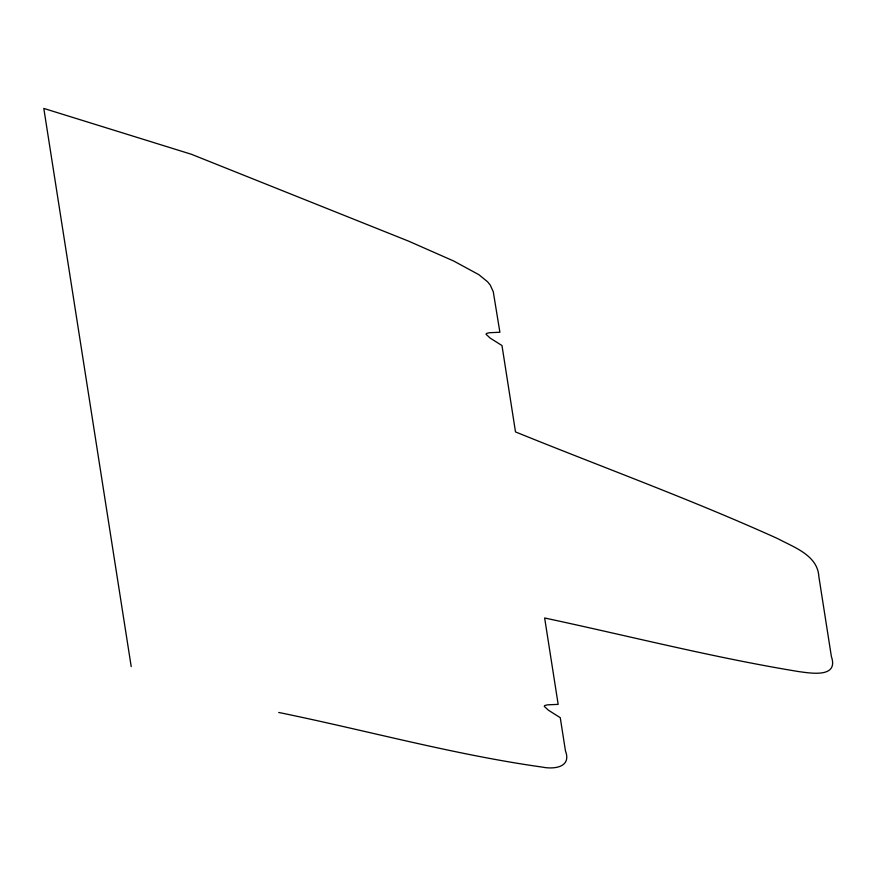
<?xml version="1.0" encoding="UTF-8"?>
<svg xmlns="http://www.w3.org/2000/svg" width="876" height="876" viewBox="0 0 876 876"><rect width="100%" height="100%" fill="white"/><g stroke="black" fill="none" stroke-linecap="round" stroke-linejoin="round"><path stroke-width="1.31" d="M278.743 712.462C366.628 730.442 453.494 754.586 542.419 767.124C554.355 769.511 571.721 767.234 565.458 750.896L560.257 717.663L548.431 710.228L544.27 706.363L544.708 705.541L547.588 704.83L558.165 704.381L544.642 617.985C629.253 636.042 713.228 657.58 798.649 671.574C810.804 673.184 838.901 678.243 831.368 656.452L818.874 576.704C817.724 555.187 793.787 547.281 777.833 538.674C691.81 499.736 602.962 467.423 515.504 431.923L501.981 345.538L490.21 338.125L486.07 334.282L486.509 333.449L489.366 332.727L499.9 332.245L493.265 291.697L490.264 285.105L487.614 281.809L478.844 274.67L453.648 260.993L408.545 241.119L191.318 154.242L43.8 108.427L131.214 666.625"/></g></svg>
